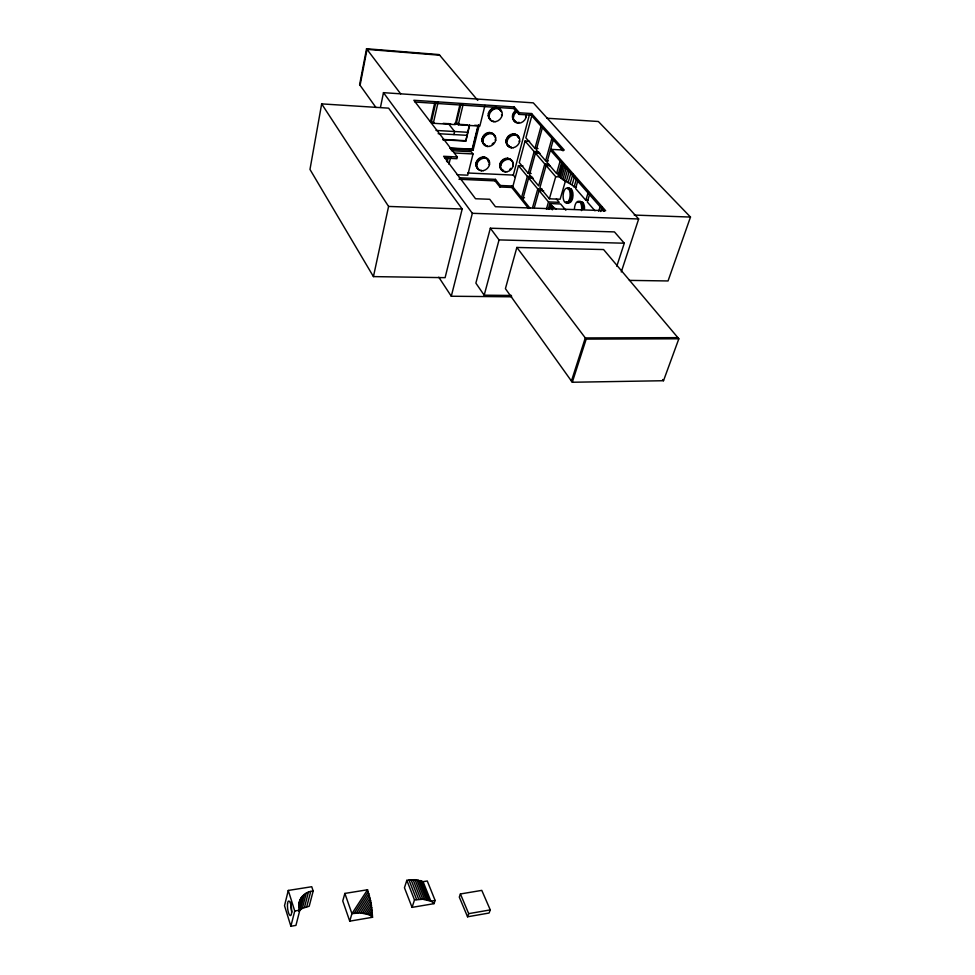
<?xml version="1.0" encoding="UTF-8"?>
<svg xmlns="http://www.w3.org/2000/svg" width="975" height="975" viewBox="0 0 975 975"><rect width="100%" height="100%" fill="white"/><g stroke="black" fill="none" stroke-linecap="round" stroke-linejoin="round"><path stroke-width="1.46" d="M479.456 169.76A7.02 5.728 -41.9 0 1 476.129 165.08L476.958 161.801A7.02 5.728 -41.9 0 1 482.54 157.523L485.794 157.682A7.02 5.728 -41.9 0 1 489.097 162.398M485.574 145.494A7.117 5.838 -43.6 0 1 482.235 140.68L483.076 137.329A7.117 5.838 -43.6 0 1 488.719 132.99L492.009 133.185A7.117 5.838 -43.6 0 1 495.312 138.023M491.814 120.705A7.227 5.935 -45.4 0 1 488.463 115.757L489.328 112.332A7.227 5.935 -45.4 0 1 495.044 107.933L498.347 108.152A7.227 5.935 -45.4 0 1 501.442 111.491M503.173 170.881A6.996 5.643 -42.6 0 1 499.956 166.238L500.809 162.971A6.996 5.643 -42.6 0 1 506.366 158.73L509.572 158.888A6.996 5.643 -42.6 0 1 512.765 163.568L513.155 165.945M511.668 147.834L509.498 146.798A7.093 5.74 -44.2 0 1 506.269 142.021L507.134 138.694A7.093 5.74 -44.2 0 1 512.753 134.392L515.994 134.574A7.093 5.74 -44.2 0 1 518.992 137.792M515.958 122.204A7.191 5.838 -45.8 0 1 512.704 117.292L513.593 113.892A7.191 5.838 -45.8 0 1 515.994 111.053M321.665 103.886L309.977 169.431L373.437 276.608L445.1 277.668L462.174 209.028L388.623 108.152L321.665 103.886L388.586 206.432L373.437 276.608M477.774 100.388L439.152 54.588L366.539 48.75L359.617 84.654L375.984 107.555M360.08 85.3L367.014 49.372L439.676 55.209M380.469 107.384L383.467 92.662L533.301 102.863L638.674 218.973L621.27 271.964M572.447 198.937L570.899 198.876L570.509 200.643A7.495 3.522 -86.4 0 1 567.036 202.861L566.207 202.191M476.958 161.801L476.129 165.08M482.235 140.68L483.076 137.329M571.533 197.194L570.509 200.643L571.533 197.194A7.495 3.522 -86.4 0 0 570.814 190.027L569.278 188.236A7.495 3.522 -86.4 0 0 567.438 188.431M488.463 115.757L489.328 112.332M430.475 121.692L434.606 103.399M435.74 102.826L431.608 121.071L433.314 123.289L455.191 124.605L459.81 105.056M433.314 123.289L438.104 102.204M499.956 166.238L500.809 162.971M507.134 138.694L506.269 142.021M513.593 113.892L512.704 117.292M446.574 161.253L447.586 156.975M447.245 161.984L448.256 157.718M460.822 104.483L456.532 122.582L458.287 124.788L479.846 126.08L484.965 105.41M453.899 134.587L454.618 131.528L448.354 123.545M448.951 164.263L450.645 157.133M458.287 124.788L462.942 105.263M604.098 211.283L551.18 151.028L551.643 149.394L564.257 150.077L531.594 113.551L519.395 112.771L514.276 106.958L413.863 100.279L457.312 156.975L456.909 158.693L444.734 158.084M469.67 125.178L465.806 141.07L469.377 124.824M288.271 890.443L284.517 905.714L290.879 926.25L295.937 925.397L299.849 910.15C295.852 901.156 303.932 891.345 313.17 891.04L311.744 886.726L288.271 890.443L294.743 910.991L290.879 926.25M474.679 125.275L479.188 125.543L473.07 150.272L472.192 149.163L477.933 125.897M478.591 124.812L472.485 149.528L450.194 148.346M451.364 150.686L471.242 151.722L473.009 153.965L467.756 175.195L457.165 174.708M511.668 296.802L451.291 296.242L472.339 213.306L383.467 92.662M298.703 904.995L300.117 899.45M298.74 907.274L301.214 897.573M302.628 895.879L298.728 911.113L302.335 908.371L309.185 906.25L313.17 891.04M300.41 909.626L304.322 894.392M302.335 908.371L306.26 893.149M304.468 907.384L308.417 892.162M528.548 208.443L511.778 187.48L499.883 186.981L495.056 180.863L495.446 179.363L459.335 177.767M563.05 150.881L531.168 115.148L518.98 114.368L513.862 108.542L514.276 106.958M306.772 906.665L310.733 891.455M499.883 186.981L500.273 185.482L495.446 179.363M518.98 114.368L519.395 112.771M616.797 266.212L624.28 243.214L614.433 231.904L490.34 228.211L475.873 283.128L484.185 295.193L511.473 295.462M515.214 177.45L513.301 175.086L529.291 115.257M511.778 187.48L512.18 185.993L500.273 185.482M531.168 115.148L531.594 113.551M512.789 186.761L518.456 165.64L522.929 165.86M529.583 141.278L525.074 141.022L519.285 162.593L528.194 173.306L531.192 173.452M531.802 115.842L525.878 137.877L534.97 148.407L538.005 148.578M484.185 295.193L499.042 239.911L490.34 228.211M518.456 165.64L527.353 176.377L521.528 197.645L524.513 197.767M528.194 173.306L534.129 151.588L525.074 141.022M534.97 148.407L541.04 126.214M522.795 199.229L528.633 177.938L533.154 178.145M535.446 153.112L529.474 174.866L538.639 185.884L544.769 163.971L535.446 153.112L540.004 153.355M542.38 127.713L536.287 149.943L545.622 160.765L548.303 160.899M516.86 247.455L505.416 288.661L572.288 382.249L663.512 380.725L678.844 338.788L603.586 249.551L516.86 247.455L586.194 339.105L678.844 338.788M545.622 160.765L551.887 138.365M532.569 207.553L537.773 188.979L528.633 177.938M534.276 207.748L539.09 190.576L543.66 190.759M550.144 165.738L546.11 165.543L539.955 187.48L549.376 198.803L560.138 199.229L565.342 181.338M553.264 139.912L546.975 162.337L556.579 173.477L559.297 173.611M344.87 893.429L342.749 900.949L349.745 921.156L372.56 917.268L371.109 902.813L367.551 889.761L344.87 893.429L351.926 913.636L349.745 921.156M546.414 209.125L548.486 201.923L539.09 190.576M549.376 198.803L555.701 176.707L546.11 165.543M556.579 173.477L560.223 160.765M548.182 209.345L549.839 203.568L560.601 203.97L565.841 210.222M561.649 162.398L558.005 175.122C562.014 180.814 569.583 182.081 574.104 186.859L576.481 186.956M549.522 209.028L550.778 204.689L549.839 203.568M558.955 176.231L562.612 163.495M551.046 208.711L551.874 205.822L550.778 204.689M560.089 177.34L563.757 164.592M552.313 209.832L553.154 206.944L551.874 205.822M561.381 178.449L565.061 165.689M562.843 179.546L566.536 166.786M564.452 180.619L567.755 169.272M566.207 181.679L569.095 171.746M568.084 182.703L570.984 172.77M570.07 183.69L572.983 173.745M572.167 184.616L574.665 176.097M574.104 186.859L576.627 178.327M577.688 181.362L575.579 188.48L585.817 200.265L588.193 200.35M585.817 200.265L588.413 191.661M589.473 194.793L587.303 201.971L594.969 210.795M598.735 211.209L600.076 206.871M600.722 211.514L602.062 207.163M406.831 880.315L404.454 887.75L412.059 907.372L434.033 903.654L435.118 900.449L427.269 880.986L423.077 881.668L415.009 879.682L406.831 880.315L414.497 899.949L412.059 907.372M571.435 381.042L585.293 337.935L677.881 337.643M572.288 382.249L586.194 339.105M570.375 200.399L570.899 198.876M567.267 202.52A7.142 3.352 -86.4 0 0 570.57 200.411L571.094 198.876M546.938 118.231L598.357 121.497L690.483 217.059L668.046 280.958L629.375 280.386M460.419 893.965L459.298 897.11L467.549 916.793L489.084 913.027L490.267 909.894L481.784 890.382L460.419 893.965L468.695 913.648L467.549 916.793M367.551 889.761L351.926 913.636L360.543 912.892L369.147 914.769L372.145 910.114M369.147 914.769L370.451 915.501L372.352 912.539M372.56 917.268L371.585 916.329L372.487 914.928M366.088 913.66L371.512 905.227M367.685 914.16L371.865 907.664M362.505 913.014L370.646 900.437M364.357 913.27L371.109 902.813M358.495 912.88L369.537 895.879M360.543 912.892L370.122 898.121M356.362 913.014L368.916 893.722M354.169 913.258L368.258 891.686M468.695 913.648L490.267 909.894M435.118 900.449L430.877 901.168L422.76 899.255L414.497 899.949M294.743 910.991L299.849 910.15M519.212 122.399L517.518 122.521L518.139 123.24M509.498 146.798L511.18 146.859M482.54 157.523L485.794 157.682M506.366 158.73L509.572 158.888M512.753 134.392L515.994 134.574M499.042 239.911L624.28 243.214M498.347 108.152L495.044 107.933M388.586 206.432L462.174 209.028M634.213 215.073L690.483 217.059M472.339 213.306L638.674 218.973M580.052 202.166L581.6 202.227L582.331 203.373A7.593 3.632 -86.6 0 1 583.245 208.687A7.239 3.461 -86.6 0 0 582.282 203.653L580.747 201.545A7.593 3.632 -86.6 0 0 577.956 202.52M578.967 202.044A7.239 3.461 -86.6 0 1 581.587 202.556L583.001 202.605M548.486 201.923L559.236 202.337L556.384 198.937M569.583 198.985L571.118 199.046M537.773 188.979L542.319 189.162M458.969 179.266L495.056 180.863M568.571 188.845L570.107 188.906M567.56 188.772A7.142 3.352 -86.4 0 1 570.095 189.223L571.484 189.284M555.701 176.707L559.76 176.889M467.659 172.989L513.301 175.086M527.353 176.377L531.862 176.585M457.312 156.975L443.625 156.293L475.532 198.742L489.742 199.278L495.446 206.724L605.633 210.722L551.643 149.394M544.769 163.971L548.791 164.166M454.508 153.002L473.009 153.965M534.129 151.588L538.688 151.82M449.914 147.981L472.192 149.163M450.767 149.09L473.07 150.272M442.723 139.449L465.514 140.705M443.003 139.815L465.806 141.07M438.153 133.685L467.391 135.354M435.996 130.443L468.134 132.308M454.594 123.362L459.091 123.63M431.169 122.655L434.18 122.838M443.174 123.374L450.682 123.825M455.179 124.093L467.183 124.824M414.997 102.022L513.862 108.542M488.719 132.99L490.315 133.136L489.767 132.478M483.588 156.987L485.599 157.926A6.691 5.46 -41.9 0 1 488.512 160.924M507.378 158.194L509.377 159.132M512.716 134.635A6.752 5.46 -44.2 0 1 514.312 134.513L515.799 134.818A6.752 5.46 -44.2 0 1 518.651 137.877M556.164 209.15L553.154 206.944M370.451 915.501L371.585 916.329M580.747 201.545L581.6 202.227M569.278 188.236L570.814 190.027M581.587 202.556L582.331 203.373M525.525 116.391L526.159 117.097M512.643 114.916L513.203 115.562A6.849 5.557 -45.8 0 0 513.191 118.743M512.935 115.586L513.557 116.293M496.75 107.823L497.372 108.53M496.092 107.457L498.152 108.408A6.874 5.655 -45.4 0 1 501.101 111.589M501.455 114.855L502.064 115.574M566.183 201.874L567.036 202.861L566.378 201.874M514.434 134.257L515.056 134.989M513.764 133.88L514.325 134.538M518.968 141.046L519.59 141.777M488.402 113.368L488.95 114.014M488.682 114.038L489.279 114.757M493.411 121.034L494.02 121.753M506.196 139.669L506.756 140.327A6.752 5.46 -44.2 0 1 511.107 135.172M506.488 140.351L507.097 141.083M490.425 132.868L491.022 133.587M495.105 139.705L495.702 140.437M508.024 158.596L508.633 159.327M482.174 138.316L482.71 138.974M482.442 138.998L483.027 139.73M487.147 145.799L487.744 146.542M499.895 163.91L500.431 164.568M500.163 164.592L500.76 165.336M504.721 171.173L505.318 171.917M512.18 185.993L529.973 208.175M662.586 379.555L663.512 380.725M484.222 157.389L484.819 158.133M488.889 164.044L489.474 164.787M476.068 162.74L476.604 163.41A6.691 5.46 -41.9 0 1 484.112 157.658M476.324 163.434L476.909 164.178M481.016 170.052L481.601 170.808M366.539 48.75L400.64 93.819M438.787 277.192L451.291 296.242M570.095 189.223L570.802 190.296A7.142 3.352 -86.4 0 1 571.058 198.876M423.077 881.668L430.877 901.168A27.69 14.613 -23.9 0 1 434.033 903.654M421.724 881.034L429.524 900.547M420.225 880.523L428.013 900.047M418.604 880.12L426.38 899.657M416.861 879.84L424.625 899.401M415.009 879.682L422.76 899.255M413.071 879.657L420.798 899.243M411.048 879.743L418.763 899.352M408.964 879.962L416.654 899.584M291.854 912.125A7.349 1.962 83.1 0 1 291.111 901.936M568.937 188.833A7.142 3.364 -86.4 0 1 573.008 195.317A7.142 3.364 -86.4 0 1 568.559 202.568M570.472 200.399A7.142 3.352 -86.4 0 1 567.17 202.52M580.369 202.093A7.227 3.461 -86.6 0 1 584.561 208.748M574.409 209.15A7.605 3.62 -86.6 0 1 578.748 201.325A7.605 3.62 -86.6 0 1 581.502 210.612M515.519 121.217A6.837 5.557 -45.9 0 1 512.423 116.537A6.837 5.557 -45.9 0 1 515.556 110.602M526.39 115.391A7.191 5.838 -45.8 0 1 516.555 122.911A7.191 5.838 -45.8 0 1 516.628 111.759M516.08 121.875A6.849 5.557 -45.8 0 1 513.813 120.096M513.825 113.965A6.849 5.557 -45.8 0 1 516.128 111.248M509.072 145.811A6.74 5.46 -44.2 0 1 508.414 136A6.74 5.46 -44.2 0 1 518.103 137.243M509.608 146.457A6.752 5.46 -44.2 0 1 506.744 143.41M502.759 169.894A6.654 5.363 -42.6 0 1 501.479 160.936A6.654 5.363 -42.6 0 1 511.071 160.168M503.295 170.564A6.654 5.363 -42.6 0 1 500.687 163.776A6.654 5.363 -42.6 0 1 507.914 158.864M510.656 159.815A6.654 5.363 -42.6 0 1 511.619 160.826M510.888 168.297A6.996 5.643 -42.6 0 1 509.572 169.54M488 160.266A6.691 5.46 -41.9 0 1 488.219 161.752M477.762 168.102A6.691 5.46 -41.9 0 1 477.64 159.742A6.691 5.46 -41.9 0 1 486.367 157.95M478.286 168.772A6.691 5.46 -41.9 0 1 476.409 164.982M490.084 119.011A6.874 5.655 -45.4 0 1 491.315 109.017A6.874 5.655 -45.4 0 1 500.553 110.955M489.608 118.572A6.874 5.655 -45.4 0 1 488.938 114.002M489.56 112.381A6.874 5.655 -45.4 0 1 496.628 108.079M485.16 144.507A6.776 5.557 -43.6 0 1 484.368 134.623A6.776 5.557 -43.6 0 1 494.203 135.866M491.814 133.429A6.776 5.557 -43.6 0 1 494.739 136.512M485.684 145.153A6.776 5.557 -43.6 0 1 482.698 138.95A6.776 5.557 -43.6 0 1 488.682 133.246M493.435 142.886A7.117 5.838 -43.6 0 1 492.095 144.166M287.527 903.764A7.361 1.95 83.1 0 0 290.099 915.562A7.361 1.95 83.1 0 0 291.111 905.665A7.361 1.95 83.1 0 0 287.527 903.764M568.998 200.533A7.508 3.51 -86.5 0 0 567.73 188.175A7.508 3.51 -86.5 0 0 563.172 197.779A7.508 3.51 -86.5 0 0 568.998 200.533M513.301 147.713A7.093 5.74 -44.1 0 0 518.968 137.134A7.093 5.74 -44.1 0 0 507.756 139.388A7.093 5.74 -44.1 0 0 513.301 147.713M506.951 171.783A6.996 5.643 -42.5 0 0 512.533 161.399A6.996 5.643 -42.5 0 0 501.418 163.678A6.996 5.643 -42.5 0 0 506.951 171.783M483.259 170.674A7.032 5.728 -41.9 0 0 488.792 160.217A7.032 5.728 -41.9 0 0 477.555 162.508A7.032 5.728 -41.9 0 0 483.259 170.674M495.702 121.643A7.227 5.947 -45.3 0 0 501.394 110.772A7.227 5.947 -45.3 0 0 489.95 113.015A7.227 5.947 -45.3 0 0 495.702 121.643M489.413 146.408A7.13 5.838 -43.6 0 0 495.02 135.757A7.13 5.838 -43.6 0 0 483.685 138.023A7.13 5.838 -43.6 0 0 489.413 146.408"/></g></svg>
